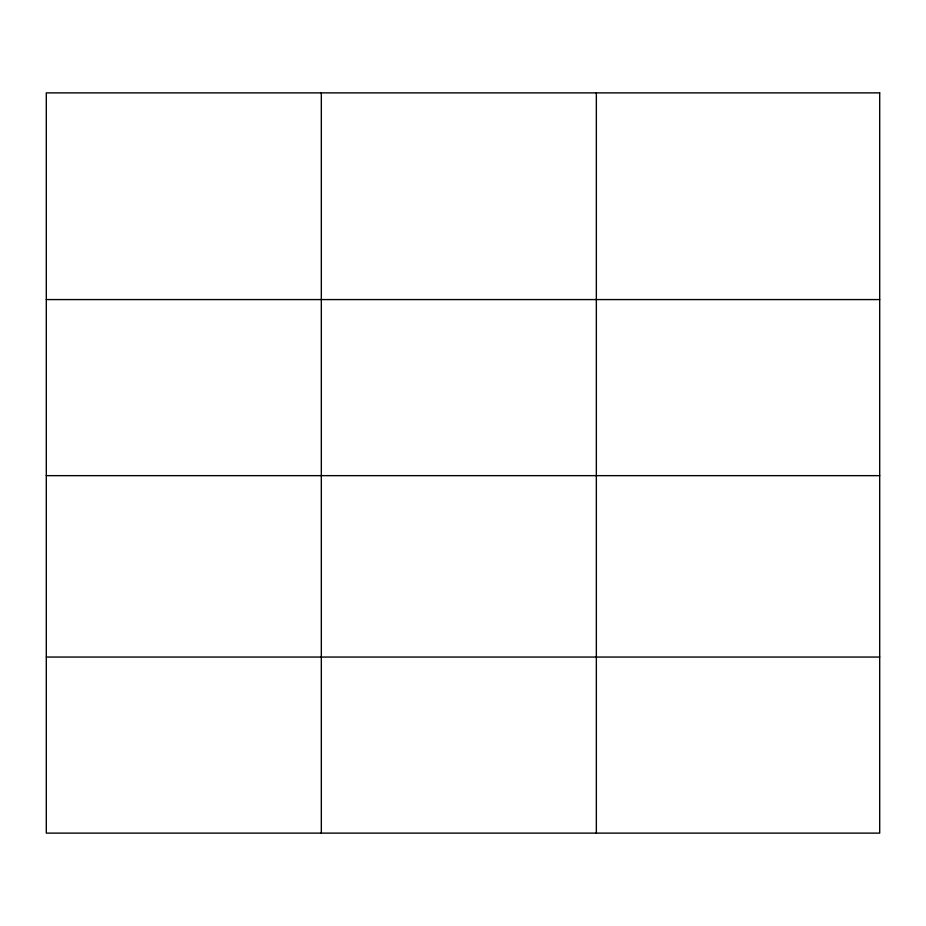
<?xml version="1.0" encoding="UTF-8"?>
<svg xmlns="http://www.w3.org/2000/svg" width="926" height="926" viewBox="0 0 926 926"><rect width="100%" height="100%" fill="white"/><g stroke="black" fill="none" stroke-linecap="round" stroke-linejoin="round"><path stroke-width="1.39" d="M46.3 299.573L879.7 299.573M46.3 475.651L879.7 475.651M46.3 657.055L879.7 657.055M596.344 92.878L596.344 833.122M321.322 92.878L321.322 833.122M879.7 92.878L46.3 92.878L46.3 833.122L879.7 833.122L879.7 92.878"/></g></svg>
